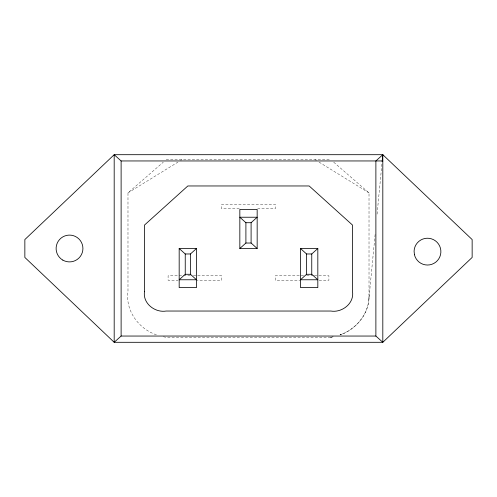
<?xml version="1.0" encoding="UTF-8"?>
<svg xmlns="http://www.w3.org/2000/svg" width="497" height="497" viewBox="0 0 497 497"><rect width="100%" height="100%" fill="white"/><g stroke="black" fill="none" stroke-linecap="round" stroke-linejoin="round"><path stroke-width="0.37" stroke-dasharray="2.48 1.86" d="M333.717 162.184L369.016 192.904L369.016 294.156C370.184 312.34 356.945 329.132 340.122 334.872C355.324 329.492 367.687 315.433 368.892 299.045L375.223 233.435M368.892 299.045L369.016 294.156M377.08 214.132L382.069 162.42M156.387 334.81C138.706 328.902 125.145 310.463 127.984 291.49L127.984 192.904L163.283 162.184M127.984 192.904L177.969 162.103M180.604 160.481L181.921 159.667M163.339 336.755L166.178 337.333L330.822 337.333L332.94 336.749M340.004 334.798L341.414 334.413M330.822 337.333L333.518 336.749L330.548 337.333M166.178 159.667L330.822 159.667M239.312 208.802L221.699 208.802L221.699 204.335L275.301 204.335L275.301 208.802L257.688 208.802M190.308 275.804L168.098 275.804L168.098 280.271L178.05 280.271M193.37 275.804L221.699 275.804L221.699 280.271L197.197 280.271M303.63 275.804L275.301 275.804L275.301 280.271L299.803 280.271M306.692 275.804L313.588 275.804M314.352 275.804L318.179 275.804M318.95 275.804L328.902 275.804L328.902 280.271L318.95 280.271M315.079 159.667L316.396 160.481M319.031 162.103L369.016 192.904"/><path stroke-width="0.75" d="M382.143 161.643L382.814 154.697L114.186 154.697L24.85 239.566L24.85 257.434L114.186 342.303L382.814 342.303L472.15 257.434L472.15 239.566L382.814 154.697L375.881 160.953L375.881 336.047L382.814 342.303L382.814 154.697M179.175 248.5L185.244 253.973L190.444 253.973L196.508 248.5L196.508 287.583L179.175 287.583L179.175 248.5L196.508 248.5M185.244 274.294L179.175 279.768L196.508 279.768L190.444 274.294L185.244 274.294L185.244 253.973M375.881 336.047L121.119 336.047L114.186 342.303L114.186 154.697L121.119 160.953L382.814 160.953M251.097 222.706L257.166 217.232L239.834 217.232L245.903 222.706L251.097 222.706L251.097 243.027L257.166 248.5L257.166 209.417L239.834 209.417L239.834 248.5L257.166 248.5M239.834 248.5L245.903 243.027L251.097 243.027M300.492 248.5L306.556 253.973L311.756 253.973L317.825 248.5L317.825 287.583L300.492 287.583L300.492 248.5L317.825 248.5M306.556 274.294L300.492 279.768L317.825 279.768L311.756 274.294L306.556 274.294L306.556 253.973M311.756 253.973L311.756 274.294M245.903 222.706L245.903 243.027M190.444 253.973L190.444 274.294M121.119 160.953L121.119 336.047M144.515 291.49C142.515 303.356 155.021 312.967 166.178 311.035L330.822 311.035C341.979 312.967 354.485 303.356 352.485 291.49L352.485 225.048L309.159 185.965L187.841 185.965L144.515 225.048L144.515 291.49M414.43 254.663L414.088 251.184A13.4 13.4 0 0 1 433.546 239.678A13.4 13.4 0 0 1 435.751 262.174A13.4 13.4 0 0 1 414.43 254.663M62.815 260.105A13.4 13.4 0 0 0 82.918 248.5A13.4 13.4 0 0 0 62.815 236.895A13.4 13.4 0 0 0 62.815 260.105"/></g></svg>
